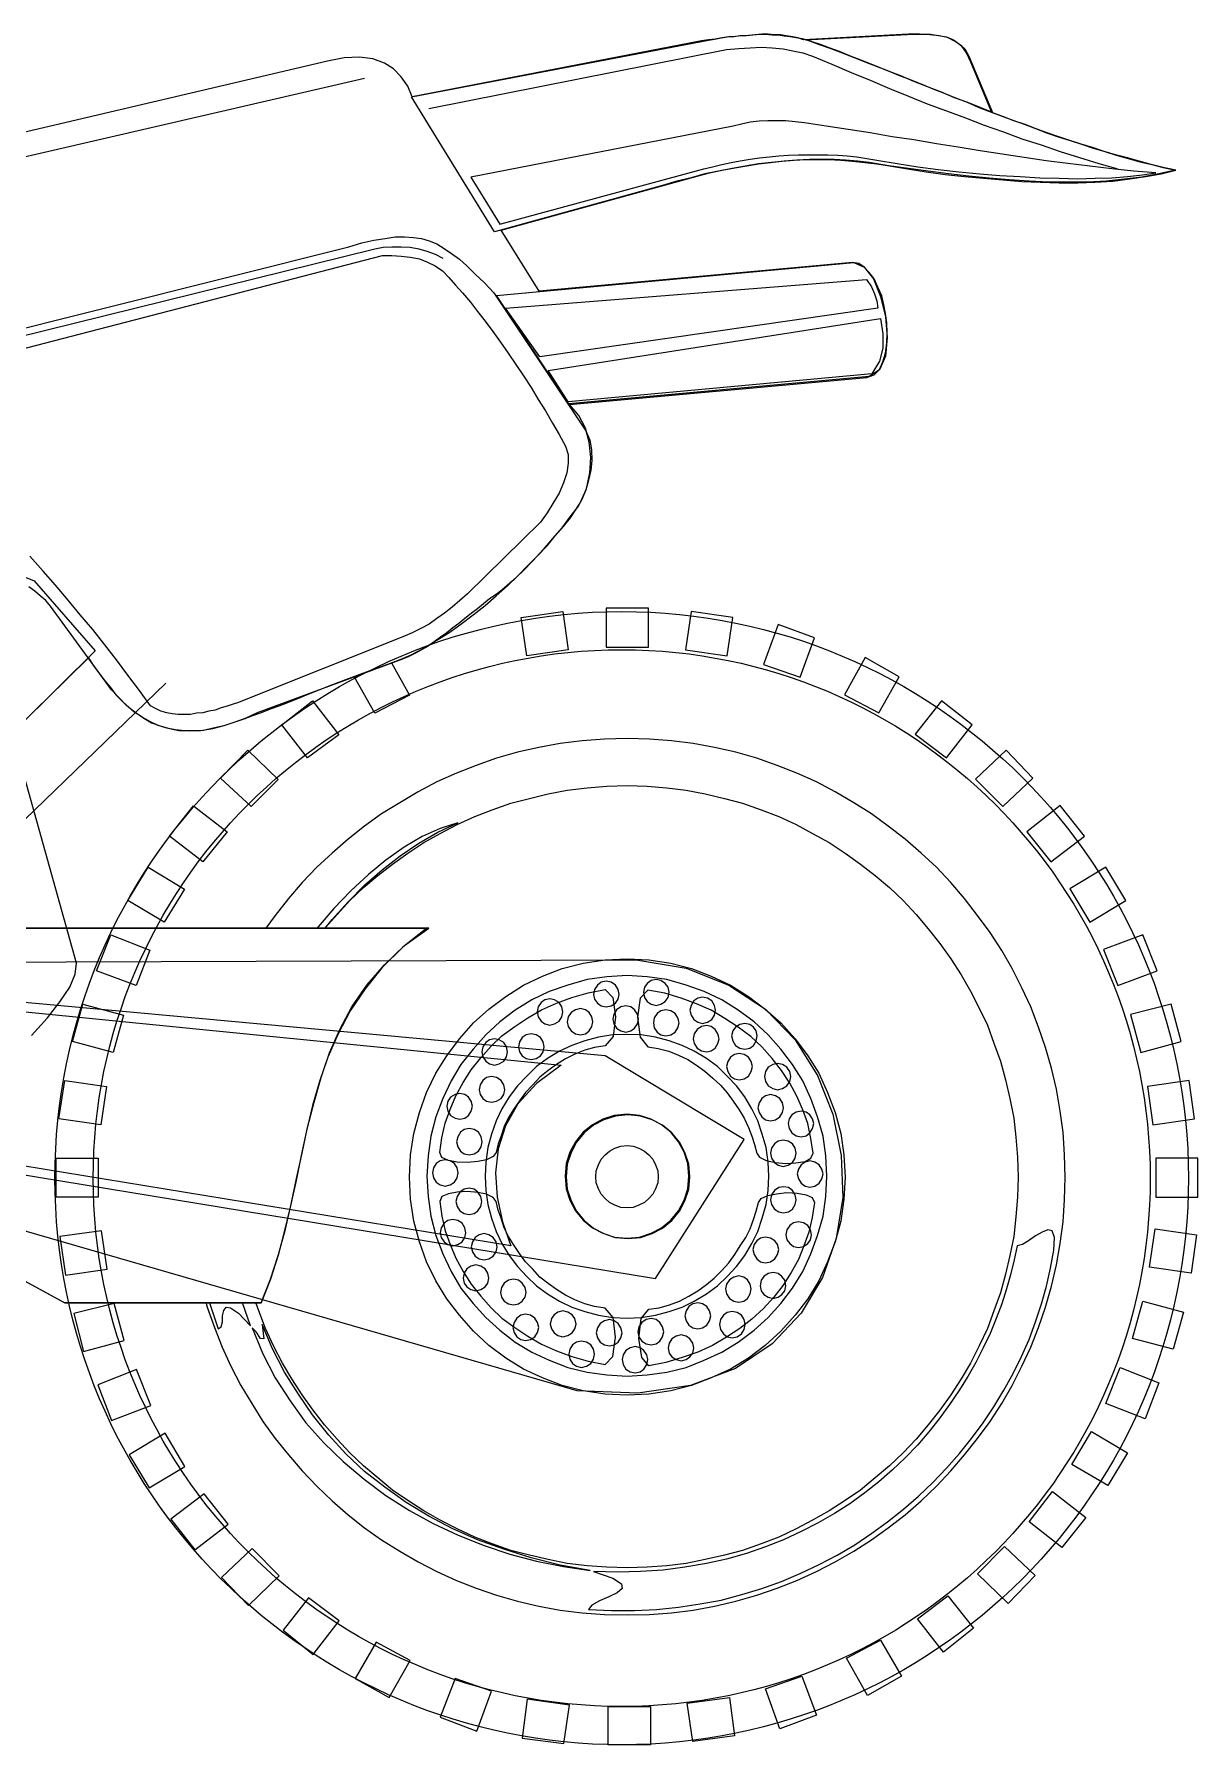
# Model space of a CAD drawing. Header units: millimetres. Extents: x 2198.5 to 2287.8, y 1208.8 to 1298.1.
# Drawn here: x 2217.208 to 2217.929, y 1282.489 to 1283.549 of the extents above; entities that cross this region are included whole.
import ezdxf

# ---------------------------------------------------------------- set-up
doc = ezdxf.new("R2010")
doc.units = ezdxf.units.MM
for name, color, linetype in [('1', 1, 'Continuous'), ('2', 7, 'Continuous'), ('7', 7, 'Continuous')]:
    doc.layers.add(name, color=color, linetype=linetype)

# ---------------------------------------------------------------- blocks, each defined once
blk = doc.blocks.new('MOTO')
for radius in [0.3512, 0.3275]:
    blk.add_circle((185.4937, 84.9809), radius)
at = {"layer": '1', "linetype": 'Continuous'}
blk.add_lwpolyline([(185.4182, 85.5721), (185.5445, 85.6064), (185.5499, 85.6078), (185.5557, 85.6091), (185.5615, 85.6105), (185.5672, 85.6115), (185.5733, 85.6125), (185.5791, 85.6132), (185.5852, 85.6139), (185.591, 85.6146), (185.5971, 85.6149), (185.6032, 85.6152), (185.6093, 85.6152), (185.6154, 85.6152), (185.6215, 85.6152), (185.6277, 85.6149), (185.6334, 85.6146), (185.6395, 85.6139), (185.6518, 85.6118), (185.6643, 85.6098), (185.6772, 85.6078), (185.6898, 85.6061), (185.7027, 85.6047), (185.7156, 85.6034), (185.7281, 85.6023), (185.7407, 85.6017), (185.7529, 85.601), (185.7648, 85.6006), (185.7763, 85.6003), (185.7872, 85.6006), (185.7974, 85.601), (185.8072, 85.6017), (185.8164, 85.6027), (185.8246, 85.604), (185.811, 85.6051), (185.7974, 85.6064), (185.7838, 85.6081), (185.7702, 85.6098), (185.7567, 85.6115), (185.7431, 85.6135), (185.7295, 85.6156), (185.7159, 85.6176), (185.7023, 85.62), (185.6888, 85.622), (185.6748, 85.6244), (185.6613, 85.6264), (185.6477, 85.6288), (185.6341, 85.6309), (185.6205, 85.6329), (185.607, 85.6349), (185.6012, 85.6356), (185.5954, 85.6363), (185.5896, 85.6363), (185.5842, 85.6363), (185.5788, 85.636), (185.5733, 85.6353), (185.5679, 85.6342), (185.5628, 85.6329), (185.4002, 85.6013), (185.4182, 85.5721)], dxfattribs=at)
at = {"layer": '2', "linetype": 'Continuous'}
for points in [[(185.3741, 85.6438), (185.5587, 85.6804), (185.5662, 85.6811), (185.5733, 85.6814), (185.5801, 85.6818), (185.5869, 85.6814), (185.5937, 85.6808), (185.5998, 85.6797), (185.6059, 85.6784), (185.612, 85.6763), (185.6239, 85.6713), (185.6358, 85.6662), (185.6477, 85.6614), (185.6596, 85.6563), (185.6715, 85.6516), (185.683, 85.6468), (185.6949, 85.6424), (185.7068, 85.638), (185.7183, 85.6336), (185.7302, 85.6295), (185.7417, 85.6251), (185.7536, 85.6214), (185.7655, 85.6173), (185.7774, 85.6135), (185.7893, 85.6098), (185.8011, 85.6064)], [(184.8964, 85.4126), (185.0719, 85.4621), (185.074, 85.4638), (185.077, 85.4679), (185.0807, 85.4733), (185.0848, 85.4798), (185.0892, 85.4859), (185.093, 85.4913), (185.0964, 85.4954), (185.0991, 85.4971), (185.3408, 85.5568), (185.3459, 85.5579), (185.3513, 85.5582), (185.3571, 85.5582), (185.3625, 85.5579), (185.3679, 85.5568), (185.373, 85.5555), (185.3781, 85.5535), (185.3829, 85.5511)]]:
    blk.add_lwpolyline(points, dxfattribs=at)
at = {"layer": '7', "linetype": 'Continuous'}
for points in [[(185.0356, 84.9651), (185.1486, 84.9037), (185.2702, 84.9037), (185.276, 84.9183), (185.281, 84.9336), (185.2854, 84.9492), (185.2889, 84.9648), (185.2922, 84.9807), (185.2956, 84.9964), (185.299, 85.0123), (185.3031, 85.0279), (185.3075, 85.0432), (185.3126, 85.0585), (185.3191, 85.0731), (185.3265, 85.087), (185.3357, 85.1006), (185.3466, 85.1131), (185.3591, 85.125), (185.3741, 85.1359), (185.1171, 85.1359)], [(185.0726, 85.2143), (185.1632, 85.3033), (185.1663, 85.2985), (185.1697, 85.2941), (185.1731, 85.2893), (185.1768, 85.2849), (185.1802, 85.2805), (185.1843, 85.2764), (185.1884, 85.2727), (185.1928, 85.2693), (185.1975, 85.2659), (185.2023, 85.2632), (185.2077, 85.2612), (185.2135, 85.2595), (185.2193, 85.2584), (185.226, 85.2581), (185.2328, 85.2584), (185.2403, 85.2595), (185.2474, 85.2615), (185.2535, 85.2635), (185.2597, 85.2656), (185.2651, 85.2676), (185.2705, 85.2696), (185.276, 85.2717), (185.2814, 85.2737), (185.2868, 85.2758), (185.2929, 85.2781), (185.2994, 85.2809), (185.3062, 85.2836), (185.314, 85.2866), (185.3228, 85.29), (185.3323, 85.2934), (185.3432, 85.2975), (185.3554, 85.3019), (185.3632, 85.3053), (185.371, 85.3094), (185.3788, 85.3141), (185.3866, 85.3189), (185.3941, 85.3243), (185.4016, 85.3301), (185.409, 85.3358), (185.4158, 85.3419), (185.423, 85.3481), (185.4294, 85.3542), (185.4355, 85.3606), (185.4416, 85.3667), (185.4474, 85.3729), (185.4525, 85.379), (185.4576, 85.3847), (185.462, 85.3902), (185.4678, 85.399), (185.4718, 85.4081), (185.4739, 85.418), (185.4746, 85.4275), (185.4735, 85.437), (185.4712, 85.4458), (185.4671, 85.4536), (185.4613, 85.4604), (185.6456, 85.4771), (185.6501, 85.4788), (185.6535, 85.4822), (185.6555, 85.4869), (185.6572, 85.4923), (185.6579, 85.4985), (185.6582, 85.5049), (185.6579, 85.511), (185.6572, 85.5168), (185.6562, 85.5222), (185.6548, 85.5277), (185.6524, 85.5331), (185.6501, 85.5382), (185.647, 85.5422), (185.6439, 85.5456), (185.6406, 85.5477), (185.6368, 85.5484), (185.4426, 85.5307), (185.4189, 85.5684), (185.5404, 85.602), (185.5482, 85.604), (185.556, 85.6057), (185.5638, 85.6071), (185.5713, 85.6084), (185.5784, 85.6095), (185.5859, 85.6105), (185.593, 85.6112), (185.6005, 85.6118), (185.6076, 85.6122), (185.6148, 85.6122), (185.6219, 85.6122), (185.6294, 85.6118), (185.6368, 85.6112), (185.6443, 85.6105), (185.6518, 85.6095), (185.6596, 85.6084), (185.6708, 85.6064), (185.6823, 85.6047), (185.6942, 85.603), (185.7061, 85.6017), (185.718, 85.6006), (185.7298, 85.5996), (185.7417, 85.5986), (185.7533, 85.5983), (185.7648, 85.5979), (185.7763, 85.5979), (185.7872, 85.5983), (185.7981, 85.5989), (185.8086, 85.6003), (185.8184, 85.6017), (185.828, 85.6034), (185.8371, 85.6057), (185.8293, 85.6074), (185.8218, 85.6091), (185.8144, 85.6112), (185.8072, 85.6132), (185.7998, 85.6152), (185.7926, 85.6173), (185.7855, 85.6197), (185.7784, 85.6217), (185.7713, 85.6241), (185.7645, 85.6264), (185.7573, 85.6288), (185.7505, 85.6312), (185.7438, 85.6339), (185.7366, 85.6363), (185.7298, 85.639), (185.7231, 85.6414), (185.7101, 85.6726), (185.7074, 85.6784), (185.7044, 85.6825), (185.7003, 85.6855), (185.6956, 85.6879), (185.6905, 85.6889), (185.6847, 85.6896), (185.6782, 85.6899), (185.6715, 85.6899), (185.6063, 85.6865), (185.6029, 85.6876), (185.5995, 85.6882), (185.5957, 85.6889), (185.592, 85.6896), (185.5883, 85.6896), (185.5845, 85.6899), (185.5805, 85.6899), (185.5764, 85.6896), (185.5723, 85.6892), (185.5682, 85.6889), (185.5642, 85.6886), (185.5601, 85.6882), (185.556, 85.6876), (185.5516, 85.6869), (185.5475, 85.6865), (185.5431, 85.6859), (185.3639, 85.6512), (185.3612, 85.6577), (185.3571, 85.6634), (185.3523, 85.6685), (185.3466, 85.6719), (185.3394, 85.6746), (185.3313, 85.6757), (185.3218, 85.6753), (185.3113, 85.6733), (184.946, 85.5874)], [(185.3635, 85.6512), (185.5475, 85.6862), (185.5513, 85.6869), (185.5553, 85.6876), (185.5591, 85.6882), (185.5632, 85.6886), (185.5672, 85.6892), (185.571, 85.6892), (185.575, 85.6896), (185.5791, 85.6899), (185.5828, 85.6899), (185.5869, 85.6896), (185.5907, 85.6896), (185.5944, 85.6889), (185.5981, 85.6886), (185.6019, 85.6879), (185.6056, 85.6872), (185.609, 85.6862), (185.6161, 85.6835), (185.6232, 85.6811), (185.6304, 85.6784), (185.6372, 85.6757), (185.6443, 85.6729), (185.6514, 85.6702), (185.6585, 85.6675), (185.6653, 85.6645), (185.6725, 85.6618), (185.6796, 85.659), (185.6864, 85.656), (185.6935, 85.6533), (185.7006, 85.6505), (185.7078, 85.6478), (185.7146, 85.6448), (185.7217, 85.6421), (185.7288, 85.6393), (185.736, 85.6366), (185.7431, 85.6342), (185.7502, 85.6315), (185.757, 85.6288), (185.7641, 85.6264), (185.7716, 85.6241), (185.7787, 85.6217), (185.7859, 85.6193), (185.793, 85.6173), (185.8001, 85.6149), (185.8076, 85.6129), (185.8147, 85.6108), (185.8222, 85.6091), (185.8293, 85.6074), (185.8368, 85.6057), (185.8266, 85.6034), (185.8161, 85.6013), (185.8052, 85.6), (185.794, 85.5989), (185.7825, 85.5983), (185.7706, 85.5983), (185.7584, 85.5983), (185.7461, 85.5989), (185.7339, 85.5996), (185.7214, 85.6006), (185.7088, 85.602), (185.6962, 85.6034), (185.6837, 85.6051), (185.6715, 85.6067), (185.6592, 85.6084), (185.647, 85.6105), (185.6399, 85.6112), (185.6324, 85.6118), (185.6253, 85.6122), (185.6178, 85.6122), (185.61, 85.6122), (185.6022, 85.6118), (185.5944, 85.6112), (185.5866, 85.6105), (185.5784, 85.6095), (185.5703, 85.6081), (185.5621, 85.6067), (185.5536, 85.6051), (185.5452, 85.6034), (185.5367, 85.601), (185.5278, 85.5989), (185.519, 85.5962), (185.4148, 85.5674), (185.3635, 85.6512)], [(185.6076, 85.6865), (185.6745, 85.6899), (185.6799, 85.6899), (185.685, 85.6899), (185.6901, 85.6892), (185.6949, 85.6882), (185.6993, 85.6865), (185.703, 85.6838), (185.7064, 85.6808), (185.7088, 85.6763), (185.7234, 85.6414), (185.7159, 85.6444), (185.7081, 85.6475), (185.7, 85.6505), (185.6918, 85.6539), (185.6833, 85.6573), (185.6748, 85.6607), (185.6667, 85.6641), (185.6585, 85.6672), (185.6504, 85.6706), (185.6426, 85.6736), (185.6355, 85.6763), (185.6287, 85.6791), (185.6222, 85.6814), (185.6168, 85.6835), (185.6117, 85.6852), (185.6076, 85.6865)], [(185.3343, 85.6624), (184.9456, 85.5725), (184.9378, 85.5704), (184.9297, 85.5684), (184.9215, 85.5663), (184.913, 85.565), (184.9045, 85.5636), (184.8961, 85.563), (184.8872, 85.5623), (184.8787, 85.5623), (184.8699, 85.5623), (184.8614, 85.563), (184.853, 85.564), (184.8445, 85.5657), (184.8363, 85.5677), (184.8282, 85.5704), (184.8204, 85.5735), (184.8129, 85.5772), (184.6849, 85.6767)], [(185.097, 85.5012), (185.3245, 85.5582), (185.3326, 85.5606), (185.3401, 85.5623), (185.3472, 85.5633), (185.3533, 85.5643), (185.3591, 85.5643), (185.3646, 85.564), (185.3696, 85.5633), (185.3744, 85.5619), (185.3792, 85.5599), (185.3836, 85.5572), (185.3883, 85.5541), (185.3931, 85.5504), (185.3978, 85.5463), (185.4029, 85.5412), (185.4087, 85.5358), (185.4145, 85.5297), (185.4715, 85.4441), (185.4739, 85.4384), (185.4749, 85.4323), (185.4752, 85.4258), (185.4746, 85.4197), (185.4732, 85.4136), (185.4715, 85.4075), (185.4691, 85.402), (185.4667, 85.3973), (185.4616, 85.3908), (185.4566, 85.384), (185.4508, 85.3773), (185.445, 85.3705), (185.4389, 85.3637), (185.4325, 85.3572), (185.426, 85.3511), (185.4195, 85.3454), (185.4158, 85.3426), (185.4117, 85.3399), (185.408, 85.3369), (185.4043, 85.3338), (185.4005, 85.3308), (185.3965, 85.3277), (185.3927, 85.3246), (185.389, 85.3219), (185.3853, 85.3189), (185.3815, 85.3161), (185.3775, 85.3134), (185.3737, 85.3107), (185.3696, 85.3083), (185.3659, 85.3063), (185.3618, 85.3043), (185.3578, 85.3026), (185.2678, 85.2693), (185.2607, 85.2659), (185.2539, 85.2635), (185.2471, 85.2612), (185.2406, 85.2598), (185.2345, 85.2584), (185.2284, 85.2581), (185.2227, 85.2581), (185.2172, 85.2588), (185.2118, 85.2598), (185.2064, 85.2615), (185.2013, 85.2639), (185.1965, 85.2666), (185.1914, 85.27), (185.1867, 85.2741), (185.1823, 85.2785), (185.1775, 85.2836), (185.1398, 85.3355), (185.1368, 85.3389), (185.1334, 85.3419), (185.13, 85.3447), (185.1262, 85.3474)], [(185.2016, 85.2737), (185.1948, 85.2832), (185.1877, 85.2927), (185.1806, 85.3022), (185.1734, 85.3114), (185.166, 85.3209), (185.1582, 85.3301), (185.1507, 85.3392), (185.1429, 85.3484), (185.1351, 85.3572), (185.1269, 85.3664)], [(185.1089, 85.4913), (185.3455, 85.5528), (185.3513, 85.5528), (185.3571, 85.5524), (185.3625, 85.5518), (185.3683, 85.5507), (185.3734, 85.5487), (185.3781, 85.5463), (185.3826, 85.5433), (185.3866, 85.5392), (185.3907, 85.5344), (185.3951, 85.5297), (185.3999, 85.5239), (185.4043, 85.5181), (185.409, 85.512), (185.4138, 85.5056), (185.4185, 85.4991), (185.4233, 85.4923), (185.428, 85.4852), (185.4328, 85.4781), (185.4375, 85.471), (185.442, 85.4635), (185.4464, 85.4564), (185.4508, 85.4489), (185.4549, 85.4418), (185.4589, 85.4346), (185.4606, 85.4295), (185.4606, 85.4241), (185.4596, 85.418), (185.4576, 85.4119), (185.4549, 85.4054), (185.4511, 85.399), (185.4474, 85.3932), (185.4433, 85.3874), (185.3982, 85.343), (185.3934, 85.3389), (185.3887, 85.3348), (185.3839, 85.3311), (185.3792, 85.3277), (185.3744, 85.3243), (185.3693, 85.3216), (185.3639, 85.3189), (185.3581, 85.3165), (185.2597, 85.2771), (185.2563, 85.2758), (185.2529, 85.2747), (185.2491, 85.2734), (185.2454, 85.2724), (185.2417, 85.271), (185.2379, 85.2703), (185.2342, 85.2693), (185.2301, 85.269), (185.2264, 85.2683), (185.2227, 85.2683), (185.2189, 85.2683), (185.2152, 85.2686), (185.2118, 85.2693), (185.2081, 85.2703), (185.2047, 85.272), (185.2016, 85.2737)], [(185.4162, 85.528), (185.6375, 85.5484), (185.6439, 85.5456), (185.6497, 85.5382), (185.6541, 85.5273), (185.6572, 85.5147), (185.6582, 85.5019), (185.6572, 85.4903), (185.6535, 85.4818), (185.647, 85.4777), (185.461, 85.4608), (185.4162, 85.528)], [(185.4216, 85.5202), (185.6453, 85.5378), (185.6484, 85.5334), (185.6504, 85.529), (185.6518, 85.5246), (185.6524, 85.5202), (185.443, 85.49), (185.4216, 85.5202)], [(185.4481, 85.4815), (185.6541, 85.5137), (185.6555, 85.5042), (185.6555, 85.4954), (185.6535, 85.4873), (185.6487, 85.4795), (185.4606, 85.4621), (185.4481, 85.4815)], [(185.0858, 85.3688), (185.1296, 85.3511), (185.1673, 85.3077), (185.0801, 85.2214)], [(185.1279, 85.0693), (185.1378, 85.0802), (185.1456, 85.0901), (185.1517, 85.0992), (185.1551, 85.1074), (185.1558, 85.1142), (185.0848, 85.3678)], [(185.4314, 85.3284), (185.4572, 85.3321), (185.4606, 85.3083), (185.4348, 85.3046), (185.4314, 85.3284)], [(185.5102, 85.3341), (185.484, 85.3341), (185.484, 85.31), (185.5102, 85.31), (185.5102, 85.3341)], [(185.5625, 85.3284), (185.5367, 85.3321), (185.5333, 85.3083), (185.5591, 85.3046), (185.5625, 85.3284)], [(185.5907, 85.324), (185.5815, 85.2992), (185.6042, 85.2914), (185.6131, 85.3158), (185.5907, 85.324)], [(185.3815, 85.3158), (185.3809, 85.3155), (185.3809, 85.3155), (185.3809, 85.3155), (185.3815, 85.3158)], [(185.351, 85.3002), (185.3622, 85.2802), (185.3408, 85.269), (185.3282, 85.2914), (185.3309, 85.2931), (185.3309, 85.2931), (185.351, 85.3002)], [(185.6446, 85.3036), (185.6317, 85.2805), (185.6531, 85.2693), (185.6657, 85.2917), (185.6446, 85.3036)], [(184.9487, 85.034), (185.2111, 85.2876)], [(185.3021, 85.2768), (185.3184, 85.2557), (185.299, 85.2415), (185.2831, 85.2618), (185.3021, 85.2768)], [(185.6918, 85.2768), (185.6755, 85.2561), (185.6949, 85.2415), (185.7108, 85.2618), (185.6918, 85.2768)], [(185.2362, 84.9033), (185.2369, 84.901), (185.2413, 84.8884), (185.2461, 84.8762), (185.2515, 84.8643), (185.2576, 84.8524), (185.2644, 84.8412), (185.2712, 84.83), (185.279, 84.8195), (185.2872, 84.8093), (185.2956, 84.7995), (185.3048, 84.79), (185.3143, 84.7808), (185.3242, 84.7723), (185.3343, 84.7642), (185.3449, 84.7567), (185.3561, 84.7496), (185.3676, 84.7431), (185.3792, 84.737), (185.3914, 84.7316), (185.4036, 84.7268), (185.4162, 84.7224), (185.4291, 84.7187), (185.4423, 84.7156), (185.4555, 84.7132), (185.4691, 84.7115), (185.483, 84.7105), (185.497, 84.7102), (185.5109, 84.7105), (185.5245, 84.7115), (185.538, 84.7132), (185.5513, 84.7156), (185.5645, 84.7187), (185.5774, 84.7224), (185.59, 84.7268), (185.6022, 84.7316), (185.6144, 84.737), (185.626, 84.7431), (185.6375, 84.7496), (185.6484, 84.7567), (185.6589, 84.7642), (185.6694, 84.7723), (185.6793, 84.7808), (185.6888, 84.79), (185.6976, 84.7995), (185.7061, 84.8093), (185.7142, 84.8195), (185.722, 84.83), (185.7292, 84.8412), (185.7356, 84.8524), (185.7417, 84.8643), (185.7472, 84.8762), (185.7519, 84.8884), (185.7563, 84.901), (185.7601, 84.9139), (185.7631, 84.9271), (185.7655, 84.9403), (185.7672, 84.9539), (185.7682, 84.9675), (185.7685, 84.9814), (185.7682, 84.9953), (185.7672, 85.0093), (185.7655, 85.0225), (185.7631, 85.0361), (185.7601, 85.049), (185.7563, 85.0619), (185.7519, 85.0744), (185.7472, 85.087), (185.7417, 85.0989), (185.7356, 85.1108), (185.7292, 85.122), (185.722, 85.1332), (185.7142, 85.1437), (185.7061, 85.1542), (185.6976, 85.1641), (185.6888, 85.1736), (185.6793, 85.1824), (185.6694, 85.1909), (185.6589, 85.199), (185.6484, 85.2068), (185.6375, 85.2136), (185.626, 85.2204), (185.6144, 85.2265), (185.6022, 85.232), (185.59, 85.2367), (185.5774, 85.2411), (185.5645, 85.2449), (185.5513, 85.2479), (185.538, 85.2503), (185.5245, 85.252), (185.5109, 85.253), (185.497, 85.2533), (185.483, 85.253), (185.4691, 85.252), (185.4555, 85.2503), (185.4423, 85.2479), (185.4291, 85.2449), (185.4162, 85.2411), (185.4036, 85.2367), (185.3914, 85.232), (185.3792, 85.2265), (185.3676, 85.2204), (185.3561, 85.2136), (185.3449, 85.2068), (185.3343, 85.199), (185.3242, 85.1909), (185.3143, 85.1824), (185.3048, 85.1736), (185.2956, 85.1641), (185.2872, 85.1542), (185.279, 85.1437), (185.2732, 85.1359), (185.2732, 85.1359)], [(185.262, 85.2462), (185.2807, 85.2279), (185.2641, 85.2113), (185.2451, 85.2289), (185.262, 85.2462)], [(185.7319, 85.2462), (185.7129, 85.2282), (185.7298, 85.2113), (185.7485, 85.2289), (185.7319, 85.2462)], [(185.3102, 85.1362), (185.3174, 85.1444), (185.3252, 85.1529), (185.3337, 85.161), (185.3425, 85.1685), (185.3516, 85.1756), (185.3612, 85.1824), (185.371, 85.1889), (185.3812, 85.1946), (185.3917, 85.2), (185.4026, 85.2051), (185.4134, 85.2092), (185.425, 85.2133), (185.4365, 85.2163), (185.4481, 85.2191), (185.4599, 85.2214), (185.4722, 85.2228), (185.4844, 85.2238), (185.497, 85.2242), (185.5095, 85.2238), (185.5217, 85.2228), (185.5336, 85.2214), (185.5455, 85.2191), (185.5574, 85.2163), (185.5686, 85.2133), (185.5801, 85.2092), (185.591, 85.2051), (185.6019, 85.2), (185.612, 85.1946), (185.6222, 85.1889), (185.6321, 85.1824), (185.6416, 85.1756), (185.6507, 85.1685), (185.6596, 85.161), (185.6681, 85.1529), (185.6762, 85.1444), (185.6837, 85.1355), (185.6908, 85.1264), (185.6976, 85.1169), (185.704, 85.107), (185.7098, 85.0968), (185.7152, 85.0863), (185.7203, 85.0758), (185.7244, 85.0646), (185.7285, 85.0534), (185.7315, 85.0418), (185.7342, 85.0303), (185.7366, 85.0181), (185.738, 85.0062), (185.739, 84.994), (185.7394, 84.9814), (185.739, 84.9692), (185.738, 84.957), (185.7366, 84.9448), (185.7342, 84.9329), (185.7315, 84.9213), (185.7285, 84.9098), (185.7244, 84.8986), (185.7203, 84.8877), (185.7152, 84.8769), (185.7098, 84.8663), (185.704, 84.8565), (185.6976, 84.8466), (185.6908, 84.8371), (185.6837, 84.828), (185.6762, 84.8192), (185.6681, 84.8107), (185.6596, 84.8025), (185.6507, 84.7951), (185.6416, 84.7876), (185.6321, 84.7811), (185.6222, 84.7747), (185.612, 84.7689), (185.6019, 84.7635), (185.591, 84.7584), (185.5801, 84.7543), (185.5686, 84.7502), (185.5574, 84.7472), (185.5455, 84.7445), (185.5336, 84.7421), (185.5217, 84.7407), (185.5095, 84.7397), (185.497, 84.7394), (185.4844, 84.7397), (185.4722, 84.7407), (185.4599, 84.7421), (185.4481, 84.7445), (185.4365, 84.7472), (185.425, 84.7502), (185.4134, 84.7543), (185.4026, 84.7584), (185.3917, 84.7635), (185.3812, 84.7689), (185.371, 84.7747), (185.3612, 84.7811), (185.3516, 84.7876), (185.3425, 84.7951), (185.3337, 84.8025), (185.3252, 84.8107), (185.3174, 84.8192), (185.3096, 84.828), (185.3024, 84.8371), (185.2956, 84.8466), (185.2892, 84.8565), (185.2834, 84.8663), (185.278, 84.8769), (185.2729, 84.8877), (185.2688, 84.8986), (185.2671, 84.9033), (185.2671, 84.9037)], [(185.2284, 85.2116), (185.2491, 85.1956), (185.2342, 85.177), (185.2135, 85.1929), (185.2284, 85.2116)], [(185.7655, 85.2119), (185.7448, 85.1956), (185.7597, 85.177), (185.7804, 85.1929), (185.7655, 85.2119)], [(185.3099, 85.1359), (185.3143, 85.1413), (185.3242, 85.1522), (185.3343, 85.1624), (185.3452, 85.1719), (185.3564, 85.1807), (185.3679, 85.1885), (185.3798, 85.1953), (185.3921, 85.2011), (185.3812, 85.1977), (185.37, 85.1926), (185.3588, 85.1861), (185.3476, 85.178), (185.3367, 85.1692), (185.3259, 85.159), (185.3153, 85.1481), (185.3055, 85.1366), (185.3048, 85.1359), (185.3048, 85.1359), (185.3099, 85.1359)], [(185.2003, 85.1736), (185.2227, 85.16), (185.2101, 85.1396), (185.1877, 85.1529), (185.2003, 85.1736)], [(185.7937, 85.1736), (185.7713, 85.1603), (185.7838, 85.1396), (185.8062, 85.1529), (185.7937, 85.1736)], [(185.0298, 84.9682), (185.1188, 85.1359), (185.0807, 85.1359), (185.373, 85.1359), (185.3581, 85.124), (185.3452, 85.1114), (185.3347, 85.0982), (185.3255, 85.0846), (185.318, 85.0704), (185.3116, 85.0558), (185.3065, 85.0408), (185.3021, 85.0259), (185.2984, 85.0103), (185.295, 84.995), (185.2919, 84.9794), (185.2885, 84.9638), (185.2848, 84.9485), (185.2807, 84.9332), (185.276, 84.9183), (185.2702, 84.9037), (185.1483, 84.9037), (185.0298, 84.9682)], [(185.1772, 85.1318), (185.2013, 85.1223), (185.1928, 85.1002), (185.1683, 85.1094), (185.1772, 85.1318)], [(185.8167, 85.1318), (185.7923, 85.1227), (185.8011, 85.1002), (185.8256, 85.1094), (185.8167, 85.1318)], [(184.9137, 85.1142), (185.5027, 85.1162), (185.5336, 85.1111), (185.5601, 85.1006), (185.5828, 85.0856), (185.6012, 85.0666), (185.6151, 85.0446), (185.6246, 85.0205), (185.6297, 84.995), (185.6307, 84.9689), (185.6266, 84.9434), (185.6181, 84.9193), (185.6049, 84.8972), (185.5869, 84.8782), (185.5642, 84.8629), (185.5363, 84.8524), (185.5037, 84.8477), (185.4661, 84.849), (184.8869, 85.0167)], [(185.497, 85.1169), (185.5105, 85.1162), (185.5241, 85.1142), (185.537, 85.1108), (185.5492, 85.106), (185.5611, 85.1006), (185.5723, 85.0934), (185.5825, 85.0856), (185.5923, 85.0772), (185.6012, 85.0673), (185.609, 85.0568), (185.6158, 85.0459), (185.6212, 85.034), (185.626, 85.0215), (185.6294, 85.0086), (185.6314, 84.9953), (185.6321, 84.9814), (185.6314, 84.9678), (185.6294, 84.9543), (185.626, 84.9414), (185.6212, 84.9291), (185.6158, 84.9173), (185.609, 84.9061), (185.6012, 84.8959), (185.5923, 84.886), (185.5825, 84.8772), (185.5723, 84.8694), (185.5611, 84.8626), (185.5492, 84.8572), (185.537, 84.8524), (185.5241, 84.849), (185.5105, 84.847), (185.497, 84.8463), (185.4834, 84.847), (185.4698, 84.849), (185.4569, 84.8524), (185.4447, 84.8572), (185.4328, 84.8626), (185.4219, 84.8694), (185.4114, 84.8772), (185.4019, 84.886), (185.3931, 84.8959), (185.3853, 84.9061), (185.3785, 84.9173), (185.3727, 84.9291), (185.3683, 84.9414), (185.3649, 84.9543), (185.3629, 84.9678), (185.3622, 84.9814), (185.3629, 84.9953), (185.3649, 85.0086), (185.3683, 85.0215), (185.3727, 85.034), (185.3785, 85.0459), (185.3853, 85.0568), (185.3931, 85.0673), (185.4019, 85.0772), (185.4114, 85.0856), (185.4219, 85.0934), (185.4328, 85.1006), (185.4447, 85.106), (185.4569, 85.1108), (185.4698, 85.1142), (185.4834, 85.1162), (185.497, 85.1169)], [(184.9623, 85.0093), (185.5146, 84.9186), (185.5696, 85.0048), (185.4834, 85.0568), (184.9212, 85.1084), (184.9623, 85.0093)], [(185.497, 85.1064), (185.4844, 85.1057), (185.4722, 85.104), (185.4603, 85.1006), (185.4488, 85.0965), (185.4379, 85.0914), (185.4277, 85.085), (185.4182, 85.0778), (185.4094, 85.0697), (185.4016, 85.0609), (185.3941, 85.0514), (185.388, 85.0412), (185.3829, 85.0303), (185.3785, 85.0188), (185.3754, 85.0069), (185.3737, 84.9947), (185.373, 84.9821), (185.3737, 84.9695), (185.3754, 84.9573), (185.3785, 84.9454), (185.3829, 84.9339), (185.388, 84.923), (185.3941, 84.9128), (185.4016, 84.9033), (185.4094, 84.8945), (185.4182, 84.8867), (185.4277, 84.8792), (185.4379, 84.8731), (185.4488, 84.868), (185.4603, 84.8636), (185.4722, 84.8606), (185.4844, 84.8589), (185.497, 84.8582), (185.5095, 84.8589), (185.5217, 84.8606), (185.5336, 84.8636), (185.5448, 84.868), (185.5557, 84.8731), (185.5659, 84.8792), (185.5757, 84.8867), (185.5845, 84.8945), (185.5923, 84.9033), (185.5995, 84.9128), (185.6059, 84.923), (185.611, 84.9339), (185.6151, 84.9454), (185.6185, 84.9573), (185.6202, 84.9695), (185.6209, 84.9821), (185.6202, 84.9947), (185.6185, 85.0069), (185.6151, 85.0188), (185.611, 85.0303), (185.6059, 85.0412), (185.5995, 85.0514), (185.5923, 85.0609), (185.5845, 85.0697), (185.5757, 85.0778), (185.5659, 85.085), (185.5557, 85.0914), (185.5448, 85.0965), (185.5336, 85.1006), (185.5217, 85.104), (185.5095, 85.1057), (185.497, 85.1064)], [(184.9331, 85.103), (185.4562, 85.051), (185.4409, 85.0395), (185.4294, 85.0269), (185.4216, 85.0133), (185.4172, 84.9991), (185.4155, 84.9841), (185.4165, 84.9692), (185.4199, 84.9539), (185.425, 84.939), (184.9711, 85.0133), (184.9331, 85.103)], [(185.4158, 84.9967), (185.4141, 84.9943), (185.41, 84.9923), (185.4046, 84.9913), (185.3982, 84.9906), (185.3917, 84.9909), (185.3863, 84.9919), (185.3822, 84.9936), (185.3809, 84.9967), (185.3822, 85.0059), (185.3842, 85.015), (185.3873, 85.0235), (185.391, 85.032), (185.3954, 85.0402), (185.4005, 85.048), (185.4063, 85.0554), (185.4128, 85.0626), (185.4195, 85.069), (185.4274, 85.0748), (185.4355, 85.0802), (185.444, 85.0853), (185.4532, 85.0894), (185.4627, 85.0928), (185.4729, 85.0958), (185.4834, 85.0979), (185.4881, 85.0928), (185.4898, 85.0809), (185.4885, 85.0687), (185.4834, 85.0629), (185.4769, 85.0619), (185.4708, 85.0602), (185.4647, 85.0578), (185.4589, 85.0548), (185.4532, 85.0514), (185.4481, 85.0476), (185.443, 85.0435), (185.4386, 85.0388), (185.4341, 85.034), (185.4304, 85.0289), (185.4267, 85.0235), (185.4236, 85.0184), (185.4209, 85.013), (185.4189, 85.0072), (185.4172, 85.0021), (185.4158, 84.9967)], [(185.484, 85.103), (185.481, 85.1023), (185.4786, 85.1006), (185.4769, 85.0979), (185.4762, 85.0948), (185.4769, 85.0918), (185.4786, 85.0894), (185.481, 85.0877), (185.484, 85.087), (185.4871, 85.0877), (185.4898, 85.0894), (185.4915, 85.0918), (185.4922, 85.0948), (185.4915, 85.0979), (185.4898, 85.1006), (185.4871, 85.1023), (185.484, 85.103)], [(185.5774, 84.9964), (185.5791, 84.994), (185.5832, 84.9919), (185.589, 84.9906), (185.5954, 84.9899), (185.6015, 84.9903), (185.6073, 84.9913), (185.611, 84.9933), (185.6124, 84.9964), (185.611, 85.0055), (185.609, 85.0147), (185.6059, 85.0232), (185.6022, 85.0317), (185.5978, 85.0398), (185.5927, 85.0476), (185.5869, 85.0551), (185.5805, 85.0622), (185.5737, 85.0687), (185.5659, 85.0744), (185.5577, 85.0799), (185.5492, 85.085), (185.5401, 85.089), (185.5306, 85.0924), (185.5204, 85.0955), (185.5098, 85.0975), (185.5051, 85.0924), (185.5034, 85.0806), (185.5051, 85.0683), (185.5098, 85.0622), (185.5163, 85.0612), (185.5228, 85.0595), (185.5289, 85.0571), (185.5346, 85.0544), (185.5401, 85.051), (185.5452, 85.0473), (185.5502, 85.0429), (185.555, 85.0385), (185.5591, 85.0337), (185.5628, 85.0286), (185.5665, 85.0232), (185.5696, 85.0181), (185.5723, 85.0123), (185.5744, 85.0069), (185.576, 85.0018), (185.5774, 84.9964)], [(185.515, 85.104), (185.5119, 85.1033), (185.5095, 85.1016), (185.5078, 85.0992), (185.5071, 85.0962), (185.5078, 85.0928), (185.5095, 85.0904), (185.5119, 85.0887), (185.515, 85.088), (185.518, 85.0887), (185.5207, 85.0904), (185.5224, 85.0928), (185.5231, 85.0962), (185.5224, 85.0992), (185.5207, 85.1016), (185.518, 85.1033), (185.515, 85.104)], [(185.1598, 85.0887), (185.185, 85.0819), (185.1785, 85.0588), (185.1534, 85.0656), (185.1598, 85.0887)], [(185.4491, 85.0921), (185.446, 85.0914), (185.4437, 85.0897), (185.442, 85.087), (185.4413, 85.0839), (185.442, 85.0809), (185.4437, 85.0782), (185.446, 85.0765), (185.4491, 85.0758), (185.4521, 85.0765), (185.4549, 85.0782), (185.4566, 85.0809), (185.4572, 85.0839), (185.4566, 85.087), (185.4549, 85.0897), (185.4521, 85.0914), (185.4491, 85.0921)], [(185.4681, 85.086), (185.465, 85.0853), (185.4623, 85.0836), (185.4606, 85.0809), (185.4599, 85.0778), (185.4606, 85.0748), (185.4623, 85.0721), (185.465, 85.0704), (185.4681, 85.0697), (185.4712, 85.0704), (185.4735, 85.0721), (185.4752, 85.0748), (185.4759, 85.0778), (185.4752, 85.0809), (185.4735, 85.0836), (185.4712, 85.0853), (185.4681, 85.086)], [(185.4963, 85.0877), (185.4932, 85.087), (185.4905, 85.0853), (185.4888, 85.0826), (185.4881, 85.0795), (185.4888, 85.0765), (185.4905, 85.0738), (185.4932, 85.0721), (185.4963, 85.0714), (185.4993, 85.0721), (185.5017, 85.0738), (185.5034, 85.0765), (185.5041, 85.0795), (185.5034, 85.0826), (185.5017, 85.0853), (185.4993, 85.087), (185.4963, 85.0877)], [(185.5211, 85.0853), (185.518, 85.0846), (185.5156, 85.0829), (185.5139, 85.0802), (185.5133, 85.0772), (185.5139, 85.0741), (185.5156, 85.0714), (185.518, 85.0697), (185.5211, 85.069), (185.5241, 85.0697), (185.5268, 85.0714), (185.5285, 85.0741), (185.5292, 85.0772), (185.5285, 85.0802), (185.5268, 85.0829), (185.5241, 85.0846), (185.5211, 85.0853)], [(185.5438, 85.0931), (185.5408, 85.0924), (185.5384, 85.0907), (185.5367, 85.088), (185.536, 85.085), (185.5367, 85.0819), (185.5384, 85.0792), (185.5408, 85.0775), (185.5438, 85.0768), (185.5469, 85.0775), (185.5496, 85.0792), (185.5513, 85.0819), (185.5519, 85.085), (185.5513, 85.088), (185.5496, 85.0907), (185.5469, 85.0924), (185.5438, 85.0931)], [(185.8341, 85.0887), (185.8089, 85.0823), (185.8154, 85.0588), (185.8405, 85.0656), (185.8341, 85.0887)], [(185.5462, 85.0755), (185.5431, 85.0748), (185.5404, 85.0731), (185.5387, 85.0704), (185.538, 85.0673), (185.5387, 85.0643), (185.5404, 85.0615), (185.5431, 85.0598), (185.5462, 85.0592), (185.5492, 85.0598), (185.5516, 85.0615), (185.5533, 85.0643), (185.554, 85.0673), (185.5533, 85.0704), (185.5516, 85.0731), (185.5492, 85.0748), (185.5462, 85.0755)], [(185.5699, 85.0768), (185.5669, 85.0761), (185.5642, 85.0744), (185.5625, 85.0721), (185.5618, 85.069), (185.5625, 85.066), (185.5642, 85.0632), (185.5669, 85.0615), (185.5699, 85.0609), (185.573, 85.0615), (185.5754, 85.0632), (185.5771, 85.066), (185.5777, 85.069), (185.5771, 85.0721), (185.5754, 85.0744), (185.573, 85.0761), (185.5699, 85.0768)], [(185.4148, 85.0673), (185.4117, 85.0666), (185.4094, 85.0649), (185.4077, 85.0622), (185.407, 85.0592), (185.4077, 85.0561), (185.4094, 85.0534), (185.4117, 85.0517), (185.4148, 85.051), (185.4178, 85.0517), (185.4206, 85.0534), (185.4223, 85.0561), (185.423, 85.0592), (185.4223, 85.0622), (185.4206, 85.0649), (185.4178, 85.0666), (185.4148, 85.0673)], [(185.497, 85.07), (185.4881, 85.0697), (185.4793, 85.0683), (185.4708, 85.066), (185.4627, 85.0632), (185.4552, 85.0595), (185.4477, 85.0551), (185.4409, 85.05), (185.4348, 85.0442), (185.4291, 85.0381), (185.424, 85.0313), (185.4195, 85.0239), (185.4158, 85.0164), (185.4131, 85.0082), (185.4107, 84.9998), (185.4094, 84.9909), (185.409, 84.9821), (185.4094, 84.9733), (185.4107, 84.9645), (185.4131, 84.956), (185.4158, 84.9478), (185.4195, 84.9403), (185.424, 84.9329), (185.4291, 84.9261), (185.4348, 84.92), (185.4409, 84.9142), (185.4477, 84.9091), (185.4552, 84.9047), (185.4627, 84.901), (185.4708, 84.8983), (185.4793, 84.8959), (185.4881, 84.8945), (185.497, 84.8942), (185.5058, 84.8945), (185.5146, 84.8959), (185.5231, 84.8983), (185.5312, 84.901), (185.5387, 84.9047), (185.5462, 84.9091), (185.553, 84.9142), (185.5591, 84.92), (185.5649, 84.9261), (185.5699, 84.9329), (185.5744, 84.9403), (185.5781, 84.9478), (185.5808, 84.956), (185.5832, 84.9645), (185.5845, 84.9733), (185.5849, 84.9821), (185.5845, 84.9909), (185.5832, 84.9998), (185.5808, 85.0082), (185.5781, 85.0164), (185.5744, 85.0239), (185.5699, 85.0313), (185.5649, 85.0381), (185.5591, 85.0442), (185.553, 85.05), (185.5462, 85.0551), (185.5387, 85.0595), (185.5312, 85.0632), (185.5231, 85.066), (185.5146, 85.0683), (185.5058, 85.0697), (185.497, 85.07)], [(185.4375, 85.0704), (185.4345, 85.0697), (185.4321, 85.068), (185.4304, 85.0653), (185.4297, 85.0622), (185.4304, 85.0592), (185.4321, 85.0568), (185.4345, 85.0551), (185.4375, 85.0544), (185.4406, 85.0551), (185.4433, 85.0568), (185.445, 85.0592), (185.4457, 85.0622), (185.445, 85.0653), (185.4433, 85.068), (185.4406, 85.0697), (185.4375, 85.0704)], [(185.5665, 85.0581), (185.5635, 85.0575), (185.5611, 85.0558), (185.5594, 85.0531), (185.5587, 85.05), (185.5594, 85.0469), (185.5611, 85.0442), (185.5635, 85.0425), (185.5665, 85.0418), (185.5696, 85.0425), (185.5723, 85.0442), (185.574, 85.0469), (185.5747, 85.05), (185.574, 85.0531), (185.5723, 85.0558), (185.5696, 85.0575), (185.5665, 85.0581)], [(185.1486, 85.0415), (185.1744, 85.0378), (185.171, 85.014), (185.1449, 85.0177), (185.1486, 85.0415)], [(185.4131, 85.0439), (185.41, 85.0432), (185.4077, 85.0415), (185.406, 85.0388), (185.4053, 85.0357), (185.406, 85.0327), (185.4077, 85.0303), (185.41, 85.0286), (185.4131, 85.0279), (185.4162, 85.0286), (185.4189, 85.0303), (185.4206, 85.0327), (185.4212, 85.0357), (185.4206, 85.0388), (185.4189, 85.0415), (185.4162, 85.0432), (185.4131, 85.0439)], [(185.5903, 85.052), (185.5873, 85.0514), (185.5845, 85.0497), (185.5828, 85.0469), (185.5822, 85.0439), (185.5828, 85.0408), (185.5845, 85.0381), (185.5873, 85.0364), (185.5903, 85.0357), (185.5934, 85.0364), (185.5961, 85.0381), (185.5978, 85.0408), (185.5985, 85.0439), (185.5978, 85.0469), (185.5961, 85.0497), (185.5934, 85.0514), (185.5903, 85.052)], [(185.8453, 85.0415), (185.8195, 85.0378), (185.8229, 85.014), (185.8487, 85.0177), (185.8453, 85.0415)], [(185.3934, 85.0334), (185.3904, 85.0327), (185.3876, 85.031), (185.3859, 85.0286), (185.3853, 85.0256), (185.3859, 85.0225), (185.3876, 85.0198), (185.3904, 85.0181), (185.3934, 85.0174), (185.3965, 85.0181), (185.3988, 85.0198), (185.4005, 85.0225), (185.4012, 85.0256), (185.4005, 85.0286), (185.3988, 85.031), (185.3965, 85.0327), (185.3934, 85.0334)], [(185.5859, 85.0327), (185.5828, 85.032), (185.5805, 85.0303), (185.5788, 85.0276), (185.5781, 85.0245), (185.5788, 85.0215), (185.5805, 85.0188), (185.5828, 85.0171), (185.5859, 85.0164), (185.589, 85.0171), (185.5917, 85.0188), (185.5934, 85.0215), (185.594, 85.0245), (185.5934, 85.0276), (185.5917, 85.0303), (185.589, 85.032), (185.5859, 85.0327)], [(185.497, 85.0205), (185.4891, 85.0198), (185.482, 85.0174), (185.4756, 85.014), (185.4698, 85.0093), (185.465, 85.0035), (185.4616, 84.997), (185.4593, 84.9899), (185.4586, 84.9821), (185.4593, 84.9743), (185.4616, 84.9672), (185.465, 84.9607), (185.4698, 84.9549), (185.4756, 84.9502), (185.482, 84.9468), (185.4891, 84.9444), (185.497, 84.9437), (185.5048, 84.9444), (185.5119, 84.9468), (185.5183, 84.9502), (185.5241, 84.9549), (185.5289, 84.9607), (185.5323, 84.9672), (185.5346, 84.9743), (185.5353, 84.9821), (185.5346, 84.9899), (185.5323, 84.997), (185.5289, 85.0035), (185.5241, 85.0093), (185.5183, 85.014), (185.5119, 85.0174), (185.5048, 85.0198), (185.497, 85.0205)], [(185.6049, 85.0225), (185.6019, 85.0218), (185.5991, 85.0201), (185.5974, 85.0177), (185.5968, 85.0147), (185.5974, 85.0116), (185.5991, 85.0089), (185.6019, 85.0072), (185.6049, 85.0065), (185.608, 85.0072), (185.6103, 85.0089), (185.612, 85.0116), (185.6127, 85.0147), (185.612, 85.0177), (185.6103, 85.0201), (185.608, 85.0218), (185.6049, 85.0225)], [(185.3992, 85.0116), (185.3961, 85.011), (185.3937, 85.0093), (185.3921, 85.0065), (185.3914, 85.0035), (185.3921, 85.0004), (185.3937, 84.9977), (185.3961, 84.996), (185.3992, 84.9953), (185.4022, 84.996), (185.405, 84.9977), (185.4067, 85.0004), (185.4073, 85.0035), (185.4067, 85.0065), (185.405, 85.0093), (185.4022, 85.011), (185.3992, 85.0116)], [(185.4976, 85.0201), (185.4898, 85.0194), (185.4827, 85.0171), (185.4762, 85.0137), (185.4705, 85.0089), (185.4657, 85.0031), (185.4623, 84.9967), (185.4599, 84.9896), (185.4593, 84.9818), (185.4599, 84.974), (185.4623, 84.9668), (185.4657, 84.9604), (185.4705, 84.9546), (185.4762, 84.9499), (185.4827, 84.9465), (185.4898, 84.9441), (185.4976, 84.9434), (185.5054, 84.9441), (185.5126, 84.9465), (185.519, 84.9499), (185.5248, 84.9546), (185.5295, 84.9604), (185.5329, 84.9668), (185.5353, 84.974), (185.536, 84.9818), (185.5353, 84.9896), (185.5329, 84.9967), (185.5295, 85.0031), (185.5248, 85.0089), (185.519, 85.0137), (185.5126, 85.0171), (185.5054, 85.0194), (185.4976, 85.0201)], [(185.497, 85.0011), (185.5007, 85.0008), (185.5044, 84.9994), (185.5078, 84.9977), (185.5105, 84.9953), (185.5129, 84.9926), (185.5146, 84.9892), (185.516, 84.9855), (185.5163, 84.9818), (185.516, 84.978), (185.5146, 84.9743), (185.5129, 84.9709), (185.5105, 84.9682), (185.5078, 84.9658), (185.5044, 84.9641), (185.5007, 84.9628), (185.497, 84.9624), (185.4932, 84.9628), (185.4895, 84.9641), (185.4861, 84.9658), (185.4834, 84.9682), (185.481, 84.9709), (185.4793, 84.9743), (185.4779, 84.978), (185.4776, 84.9818), (185.4779, 84.9855), (185.4793, 84.9892), (185.481, 84.9926), (185.4834, 84.9953), (185.4861, 84.9977), (185.4895, 84.9994), (185.4932, 85.0008), (185.497, 85.0011)], [(185.5937, 85.0045), (185.5907, 85.0038), (185.5883, 85.0021), (185.5866, 84.9994), (185.5859, 84.9964), (185.5866, 84.9933), (185.5883, 84.9906), (185.5907, 84.9889), (185.5937, 84.9882), (185.5968, 84.9889), (185.5995, 84.9906), (185.6012, 84.9933), (185.6019, 84.9964), (185.6012, 84.9994), (185.5995, 85.0021), (185.5968, 85.0038), (185.5937, 85.0045)], [(185.1432, 84.9933), (185.1693, 84.9933), (185.1693, 84.9692), (185.1432, 84.9692), (185.1432, 84.9933)], [(185.3842, 84.9923), (185.3812, 84.9916), (185.3788, 84.9899), (185.3771, 84.9872), (185.3764, 84.9841), (185.3771, 84.9811), (185.3788, 84.9784), (185.3812, 84.9767), (185.3842, 84.976), (185.3873, 84.9767), (185.39, 84.9784), (185.3917, 84.9811), (185.3924, 84.9841), (185.3917, 84.9872), (185.39, 84.9899), (185.3873, 84.9916), (185.3842, 84.9923)], [(185.6103, 84.9916), (185.6073, 84.9909), (185.6049, 84.9892), (185.6032, 84.9865), (185.6025, 84.9835), (185.6032, 84.9804), (185.6049, 84.9777), (185.6073, 84.976), (185.6103, 84.9753), (185.6134, 84.976), (185.6161, 84.9777), (185.6178, 84.9804), (185.6185, 84.9835), (185.6178, 84.9865), (185.6161, 84.9892), (185.6134, 84.9909), (185.6103, 84.9916)], [(185.8507, 84.9933), (185.8246, 84.9933), (185.8246, 84.9692), (185.8507, 84.9692), (185.8507, 84.9933)], [(185.4158, 84.9665), (185.4141, 84.9689), (185.41, 84.9709), (185.4046, 84.9719), (185.3982, 84.9726), (185.3917, 84.9723), (185.3863, 84.9712), (185.3822, 84.9695), (185.3809, 84.9665), (185.3822, 84.9573), (185.3842, 84.9482), (185.3873, 84.9397), (185.391, 84.9312), (185.3954, 84.923), (185.4005, 84.9152), (185.4063, 84.9078), (185.4128, 84.9006), (185.4195, 84.8942), (185.4274, 84.8884), (185.4355, 84.883), (185.444, 84.8779), (185.4532, 84.8738), (185.4627, 84.8704), (185.4729, 84.8674), (185.4834, 84.8653), (185.4881, 84.8704), (185.4898, 84.8823), (185.4885, 84.8945), (185.4834, 84.9003), (185.4769, 84.9013), (185.4708, 84.903), (185.4647, 84.9054), (185.4589, 84.9084), (185.4532, 84.9118), (185.4481, 84.9156), (185.443, 84.9196), (185.4386, 84.9244), (185.4341, 84.9291), (185.4304, 84.9342), (185.4267, 84.9397), (185.4236, 84.9448), (185.4209, 84.9502), (185.4189, 84.956), (185.4172, 84.961), (185.4158, 84.9665)], [(185.3992, 84.9746), (185.3961, 84.974), (185.3934, 84.9723), (185.3917, 84.9695), (185.391, 84.9665), (185.3917, 84.9634), (185.3934, 84.9607), (185.3961, 84.959), (185.3992, 84.9583), (185.4022, 84.959), (185.4046, 84.9607), (185.4063, 84.9634), (185.407, 84.9665), (185.4063, 84.9695), (185.4046, 84.9723), (185.4022, 84.974), (185.3992, 84.9746)], [(185.5784, 84.9658), (185.5801, 84.9682), (185.5842, 84.9702), (185.5896, 84.9712), (185.5961, 84.9719), (185.6025, 84.9716), (185.608, 84.9706), (185.6117, 84.9689), (185.6131, 84.9658), (185.6117, 84.9566), (185.6097, 84.9475), (185.6066, 84.939), (185.6032, 84.9305), (185.5988, 84.9224), (185.5937, 84.9145), (185.5879, 84.9071), (185.5815, 84.9), (185.5744, 84.8935), (185.5669, 84.8877), (185.5587, 84.8823), (185.5499, 84.8772), (185.5408, 84.8731), (185.5312, 84.8697), (185.5211, 84.8667), (185.5105, 84.8646), (185.5061, 84.8697), (185.5044, 84.8816), (185.5058, 84.8938), (185.5105, 84.8996), (185.517, 84.9006), (185.5234, 84.9023), (185.5295, 84.9047), (185.5353, 84.9078), (185.5408, 84.9111), (185.5462, 84.9149), (185.5509, 84.919), (185.5557, 84.9237), (185.5601, 84.9285), (185.5638, 84.9336), (185.5672, 84.939), (185.5706, 84.9441), (185.5733, 84.9495), (185.5754, 84.9553), (185.5771, 84.9604), (185.5784, 84.9658)], [(185.594, 84.9756), (185.591, 84.975), (185.5883, 84.9733), (185.5866, 84.9706), (185.5859, 84.9675), (185.5866, 84.9645), (185.5883, 84.9617), (185.591, 84.96), (185.594, 84.9594), (185.5971, 84.96), (185.5995, 84.9617), (185.6012, 84.9645), (185.6019, 84.9675), (185.6012, 84.9706), (185.5995, 84.9733), (185.5971, 84.975), (185.594, 84.9756)], [(185.149, 84.9207), (185.1748, 84.9244), (185.1714, 84.9482), (185.1456, 84.9448), (185.149, 84.9207)], [(185.389, 84.9553), (185.3859, 84.9546), (185.3836, 84.9529), (185.3819, 84.9502), (185.3812, 84.9471), (185.3819, 84.9441), (185.3836, 84.9414), (185.3859, 84.9397), (185.389, 84.939), (185.3921, 84.9397), (185.3948, 84.9414), (185.3965, 84.9441), (185.3971, 84.9471), (185.3965, 84.9502), (185.3948, 84.9529), (185.3921, 84.9546), (185.389, 84.9553)], [(185.4084, 84.9465), (185.4053, 84.9458), (185.4029, 84.9441), (185.4012, 84.9414), (185.4005, 84.9383), (185.4012, 84.9352), (185.4029, 84.9325), (185.4053, 84.9308), (185.4084, 84.9302), (185.4114, 84.9308), (185.4141, 84.9325), (185.4158, 84.9352), (185.4165, 84.9383), (185.4158, 84.9414), (185.4141, 84.9441), (185.4114, 84.9458), (185.4084, 84.9465)], [(185.7614, 84.9363), (185.7618, 84.9441), (185.7604, 84.9482), (185.7577, 84.9488), (185.7543, 84.9475), (185.7502, 84.9451), (185.7458, 84.942), (185.7421, 84.9397), (185.7387, 84.939), (185.737, 84.9302), (185.7346, 84.921), (185.7322, 84.9122), (185.7292, 84.903), (185.7258, 84.8938), (185.722, 84.8847), (185.7176, 84.8758), (185.7132, 84.8667), (185.7081, 84.8579), (185.7027, 84.849), (185.6969, 84.8405), (185.6905, 84.8317), (185.684, 84.8236), (185.6769, 84.8154), (185.6694, 84.8076), (185.6616, 84.8001), (185.6531, 84.7927), (185.6443, 84.7859), (185.6351, 84.7791), (185.6256, 84.773), (185.6154, 84.7672), (185.6049, 84.7618), (185.594, 84.7567), (185.5828, 84.7523), (185.571, 84.7482), (185.5587, 84.7448), (185.5462, 84.7421), (185.5329, 84.7397), (185.5194, 84.738), (185.5054, 84.737), (185.4912, 84.7367), (185.4762, 84.737), (185.4881, 84.7329), (185.4936, 84.7295), (185.4939, 84.7265), (185.4908, 84.7238), (185.4857, 84.7214), (185.48, 84.719), (185.4752, 84.7163), (185.4732, 84.7136), (185.4874, 84.7129), (185.5017, 84.7129), (185.5153, 84.7136), (185.5289, 84.7149), (185.5424, 84.717), (185.5553, 84.7194), (185.5682, 84.7228), (185.5805, 84.7265), (185.5927, 84.7309), (185.6046, 84.736), (185.6161, 84.7414), (185.6273, 84.7472), (185.6382, 84.7536), (185.6487, 84.7608), (185.6585, 84.7679), (185.6684, 84.7757), (185.6776, 84.7838), (185.6864, 84.7923), (185.6949, 84.8012), (185.703, 84.8103), (185.7105, 84.8195), (185.7176, 84.8293), (185.7244, 84.8392), (185.7305, 84.8494), (185.7363, 84.8599), (185.7414, 84.8704), (185.7461, 84.8809), (185.7502, 84.8918), (185.7539, 84.903), (185.757, 84.9139), (185.7594, 84.9251), (185.7614, 84.9363)], [(185.6032, 84.9539), (185.6002, 84.9532), (185.5978, 84.9515), (185.5961, 84.9488), (185.5954, 84.9458), (185.5961, 84.9427), (185.5978, 84.9403), (185.6002, 84.9386), (185.6032, 84.938), (185.6063, 84.9386), (185.609, 84.9403), (185.6107, 84.9427), (185.6114, 84.9458), (185.6107, 84.9488), (185.609, 84.9515), (185.6063, 84.9532), (185.6032, 84.9539)], [(185.8466, 84.922), (185.8208, 84.9257), (185.8242, 84.9495), (185.85, 84.9458), (185.8466, 84.922)], [(185.5828, 84.9444), (185.5798, 84.9437), (185.5774, 84.942), (185.5757, 84.9397), (185.575, 84.9366), (185.5757, 84.9336), (185.5774, 84.9308), (185.5798, 84.9291), (185.5828, 84.9285), (185.5859, 84.9291), (185.5886, 84.9308), (185.5903, 84.9336), (185.591, 84.9366), (185.5903, 84.9397), (185.5886, 84.942), (185.5859, 84.9437), (185.5828, 84.9444)], [(185.4033, 84.9271), (185.4002, 84.9264), (185.3978, 84.9247), (185.3961, 84.922), (185.3954, 84.919), (185.3961, 84.9159), (185.3978, 84.9135), (185.4002, 84.9118), (185.4033, 84.9111), (185.4063, 84.9118), (185.409, 84.9135), (185.4107, 84.9159), (185.4114, 84.919), (185.4107, 84.922), (185.409, 84.9247), (185.4063, 84.9264), (185.4033, 84.9271)], [(185.4267, 84.9183), (185.4236, 84.9176), (185.4209, 84.9159), (185.4192, 84.9132), (185.4185, 84.9101), (185.4192, 84.9071), (185.4209, 84.9047), (185.4236, 84.903), (185.4267, 84.9023), (185.4297, 84.903), (185.4321, 84.9047), (185.4338, 84.9071), (185.4345, 84.9101), (185.4338, 84.9132), (185.4321, 84.9159), (185.4297, 84.9176), (185.4267, 84.9183)], [(185.5662, 84.9203), (185.5632, 84.9196), (185.5604, 84.9179), (185.5587, 84.9152), (185.5581, 84.9122), (185.5587, 84.9091), (185.5604, 84.9064), (185.5632, 84.9047), (185.5662, 84.904), (185.5693, 84.9047), (185.5716, 84.9064), (185.5733, 84.9091), (185.574, 84.9122), (185.5733, 84.9152), (185.5716, 84.9179), (185.5693, 84.9196), (185.5662, 84.9203)], [(185.5876, 84.9224), (185.5845, 84.9217), (185.5818, 84.92), (185.5801, 84.9176), (185.5795, 84.9142), (185.5801, 84.9111), (185.5818, 84.9088), (185.5845, 84.9071), (185.5876, 84.9064), (185.5907, 84.9071), (185.593, 84.9088), (185.5947, 84.9111), (185.5954, 84.9142), (185.5947, 84.9176), (185.593, 84.92), (185.5907, 84.9217), (185.5876, 84.9224)], [(185.8354, 84.8748), (185.8103, 84.8816), (185.8167, 84.9047), (185.8419, 84.8979), (185.8354, 84.8748)], [(185.1602, 84.8735), (185.1853, 84.8803), (185.1792, 84.9033), (185.1541, 84.8969), (185.1602, 84.8735)], [(185.2383, 84.9037), (185.2437, 84.8874), (185.2454, 84.8887), (185.2464, 84.8918), (185.2464, 84.8955), (185.2471, 84.8989), (185.2485, 84.901), (185.2512, 84.9006), (185.2563, 84.8972), (185.2637, 84.8894), (185.2586, 84.9037), (185.2586, 84.9037), (185.2383, 84.9037)], [(185.4341, 84.8966), (185.4311, 84.8959), (185.4287, 84.8942), (185.427, 84.8915), (185.4263, 84.8884), (185.427, 84.8853), (185.4287, 84.8826), (185.4311, 84.8809), (185.4341, 84.8803), (185.4372, 84.8809), (185.4399, 84.8826), (185.4416, 84.8853), (185.4423, 84.8884), (185.4416, 84.8915), (185.4399, 84.8942), (185.4372, 84.8959), (185.4341, 84.8966)], [(185.4572, 84.8986), (185.4542, 84.8979), (185.4518, 84.8962), (185.4501, 84.8938), (185.4494, 84.8904), (185.4501, 84.8874), (185.4518, 84.885), (185.4542, 84.8833), (185.4572, 84.8826), (185.4603, 84.8833), (185.463, 84.885), (185.4647, 84.8874), (185.4654, 84.8904), (185.4647, 84.8938), (185.463, 84.8962), (185.4603, 84.8979), (185.4572, 84.8986)], [(185.4861, 84.8932), (185.483, 84.8925), (185.4803, 84.8908), (185.4786, 84.8881), (185.4779, 84.885), (185.4786, 84.882), (185.4803, 84.8792), (185.483, 84.8775), (185.4861, 84.8769), (185.4891, 84.8775), (185.4915, 84.8792), (185.4932, 84.882), (185.4939, 84.885), (185.4932, 84.8881), (185.4915, 84.8908), (185.4891, 84.8925), (185.4861, 84.8932)], [(185.5119, 84.8938), (185.5088, 84.8932), (185.5061, 84.8915), (185.5044, 84.8887), (185.5037, 84.8857), (185.5044, 84.8826), (185.5061, 84.8799), (185.5088, 84.8782), (185.5119, 84.8775), (185.515, 84.8782), (185.5173, 84.8799), (185.519, 84.8826), (185.5197, 84.8857), (185.519, 84.8887), (185.5173, 84.8915), (185.515, 84.8932), (185.5119, 84.8938)], [(185.5408, 84.9037), (185.5377, 84.903), (185.5353, 84.9013), (185.5336, 84.8986), (185.5329, 84.8955), (185.5336, 84.8925), (185.5353, 84.8898), (185.5377, 84.8881), (185.5408, 84.8874), (185.5438, 84.8881), (185.5465, 84.8898), (185.5482, 84.8925), (185.5489, 84.8955), (185.5482, 84.8986), (185.5465, 84.9013), (185.5438, 84.903), (185.5408, 84.9037)], [(185.5621, 84.8983), (185.5591, 84.8976), (185.5567, 84.8959), (185.555, 84.8932), (185.5543, 84.8901), (185.555, 84.887), (185.5567, 84.8843), (185.5591, 84.8826), (185.5621, 84.882), (185.5652, 84.8826), (185.5679, 84.8843), (185.5696, 84.887), (185.5703, 84.8901), (185.5696, 84.8932), (185.5679, 84.8959), (185.5652, 84.8976), (185.5621, 84.8983)], [(185.4742, 84.7377), (185.4555, 84.7411), (185.4375, 84.7455), (185.4206, 84.7509), (185.4043, 84.7567), (185.3887, 84.7638), (185.3741, 84.7713), (185.3601, 84.7798), (185.3469, 84.7893), (185.3343, 84.7991), (185.3228, 84.81), (185.3123, 84.8215), (185.3021, 84.8341), (185.2933, 84.847), (185.2848, 84.8606), (185.2773, 84.8752), (185.2709, 84.8901), (185.2719, 84.8813), (185.2698, 84.8816), (185.2671, 84.8857), (185.2647, 84.8881), (185.2712, 84.8721), (185.279, 84.8572), (185.2882, 84.8429), (185.298, 84.8293), (185.3092, 84.8168), (185.3211, 84.8052), (185.334, 84.7944), (185.3476, 84.7842), (185.3622, 84.775), (185.3768, 84.7669), (185.3924, 84.7597), (185.4084, 84.7533), (185.4243, 84.7479), (185.4409, 84.7435), (185.4576, 84.7401), (185.4742, 84.7377)], [(185.5306, 84.8837), (185.5275, 84.883), (185.5248, 84.8813), (185.5231, 84.8786), (185.5224, 84.8755), (185.5231, 84.8724), (185.5248, 84.8701), (185.5275, 84.8684), (185.5306, 84.8677), (185.5336, 84.8684), (185.536, 84.8701), (185.5377, 84.8724), (185.5384, 84.8755), (185.5377, 84.8786), (185.536, 84.8813), (185.5336, 84.883), (185.5306, 84.8837)], [(185.4688, 84.8799), (185.4657, 84.8792), (185.4633, 84.8775), (185.4616, 84.8748), (185.461, 84.8718), (185.4616, 84.8687), (185.4633, 84.866), (185.4657, 84.8643), (185.4688, 84.8636), (185.4718, 84.8643), (185.4746, 84.866), (185.4762, 84.8687), (185.4769, 84.8718), (185.4762, 84.8748), (185.4746, 84.8775), (185.4718, 84.8792), (185.4688, 84.8799)], [(185.502, 84.8765), (185.499, 84.8758), (185.4963, 84.8741), (185.4946, 84.8714), (185.4939, 84.8684), (185.4946, 84.8653), (185.4963, 84.8626), (185.499, 84.8609), (185.502, 84.8602), (185.5051, 84.8609), (185.5075, 84.8626), (185.5092, 84.8653), (185.5098, 84.8684), (185.5092, 84.8714), (185.5075, 84.8741), (185.5051, 84.8758), (185.502, 84.8765)], [(185.1775, 84.8307), (185.2019, 84.8399), (185.1931, 84.8623), (185.169, 84.8528), (185.1775, 84.8307)], [(185.8181, 84.8317), (185.7937, 84.8412), (185.8025, 84.8636), (185.8266, 84.8541), (185.8181, 84.8317)], [(185.2009, 84.789), (185.223, 84.8022), (185.2108, 84.8229), (185.1884, 84.8093), (185.2009, 84.789)], [(185.795, 84.7903), (185.7726, 84.8035), (185.7848, 84.8239), (185.8072, 84.8107), (185.795, 84.7903)], [(185.2291, 84.7506), (185.2498, 84.7665), (185.2349, 84.7852), (185.2142, 84.7696), (185.2291, 84.7506)], [(185.7665, 84.7519), (185.7461, 84.7679), (185.7607, 84.7866), (185.7814, 84.7706), (185.7665, 84.7519)], [(185.2624, 84.716), (185.2814, 84.7343), (185.2647, 84.7513), (185.2457, 84.7333), (185.2624, 84.716)], [(185.7332, 84.7173), (185.7142, 84.7356), (185.7309, 84.7526), (185.7499, 84.7346), (185.7332, 84.7173)], [(185.3024, 84.6857), (185.3187, 84.7065), (185.2997, 84.7207), (185.2838, 84.7007), (185.3024, 84.6857)], [(185.6932, 84.6871), (185.6769, 84.7078), (185.6959, 84.7221), (185.7118, 84.702), (185.6932, 84.6871)], [(185.3496, 84.6589), (185.3625, 84.682), (185.3415, 84.6932), (185.3286, 84.6708), (185.3496, 84.6589)], [(185.646, 84.6603), (185.6331, 84.6834), (185.6541, 84.6946), (185.667, 84.6722), (185.646, 84.6603)], [(185.4039, 84.6382), (185.4131, 84.663), (185.3904, 84.6708), (185.3812, 84.6467), (185.4039, 84.6382)], [(185.5917, 84.6396), (185.5828, 84.6644), (185.6053, 84.6722), (185.6144, 84.6481), (185.5917, 84.6396)], [(185.4321, 84.6338), (185.4579, 84.6304), (185.4613, 84.6542), (185.4352, 84.6579), (185.4321, 84.6338)], [(185.5116, 84.6297), (185.4854, 84.6297), (185.4854, 84.6535), (185.5116, 84.6535), (185.5116, 84.6297)], [(185.5635, 84.6352), (185.5377, 84.6318), (185.5343, 84.6555), (185.5604, 84.6589), (185.5635, 84.6352)]]:
    blk.add_lwpolyline(points, dxfattribs=at)

msp = doc.modelspace()

# ---------------------------------------------------------------- block references
msp.add_blockref('MOTO', (2032.0782, 1197.8591))

doc.saveas('drawing.dxf')
